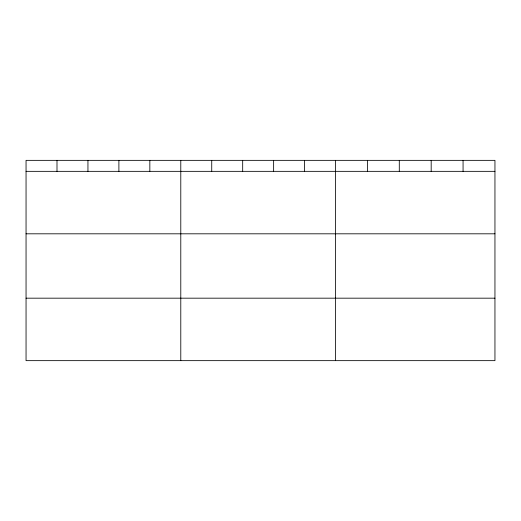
<?xml version="1.0" encoding="UTF-8"?>
<svg xmlns="http://www.w3.org/2000/svg" width="521" height="521" viewBox="0 0 521 521"><rect width="100%" height="100%" fill="white"/><g stroke="black" fill="none" stroke-linecap="round" stroke-linejoin="round"><path stroke-width="0.78" d="M494.95 233.812L494.95 160.351L26.05 160.351L26.05 360.649L494.95 360.649L494.95 233.812L26.05 233.812M26.05 171.344L494.95 171.344M26.05 298.175L494.95 298.175M463.065 160.351L463.065 171.344M431.18 160.351L431.18 171.344M399.294 160.351L399.294 171.344M367.409 160.351L367.409 171.344M335.524 160.351L335.524 360.649M304.577 160.351L304.577 171.344M273.629 160.351L273.629 171.344M242.682 160.351L242.682 171.344M211.734 160.351L211.734 171.344M180.787 160.351L180.787 360.649M149.84 160.351L149.84 171.344M118.892 160.351L118.892 171.344M87.945 160.351L87.945 171.344M56.997 160.351L56.997 171.344"/></g></svg>
